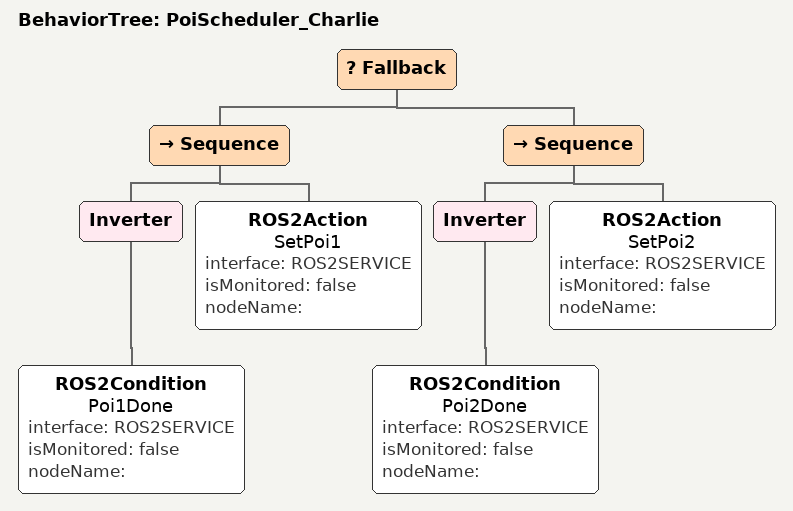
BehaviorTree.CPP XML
<?xml version="1.0" encoding="UTF-8"?>
<root BTCPP_format="3">
  <BehaviorTree ID="PoiScheduler_Charlie">
    <Fallback>
      <Sequence>
        <Inverter>
          <ROS2Condition name="Poi1Done"
                         interface="ROS2SERVICE"
                         isMonitored="false"
                         nodeName=""/>
        </Inverter>
        <ROS2Action name="SetPoi1"
                    interface="ROS2SERVICE"
                    isMonitored="false"
                    nodeName=""/>
      </Sequence>
      <Sequence>
        <Inverter>
          <ROS2Condition name="Poi2Done"
                         interface="ROS2SERVICE"
                         isMonitored="false"
                         nodeName=""/>
        </Inverter>
        <ROS2Action name="SetPoi2"
                    interface="ROS2SERVICE"
                    isMonitored="false"
                    nodeName=""/>
      </Sequence>
    </Fallback>
  </BehaviorTree>

</root>
